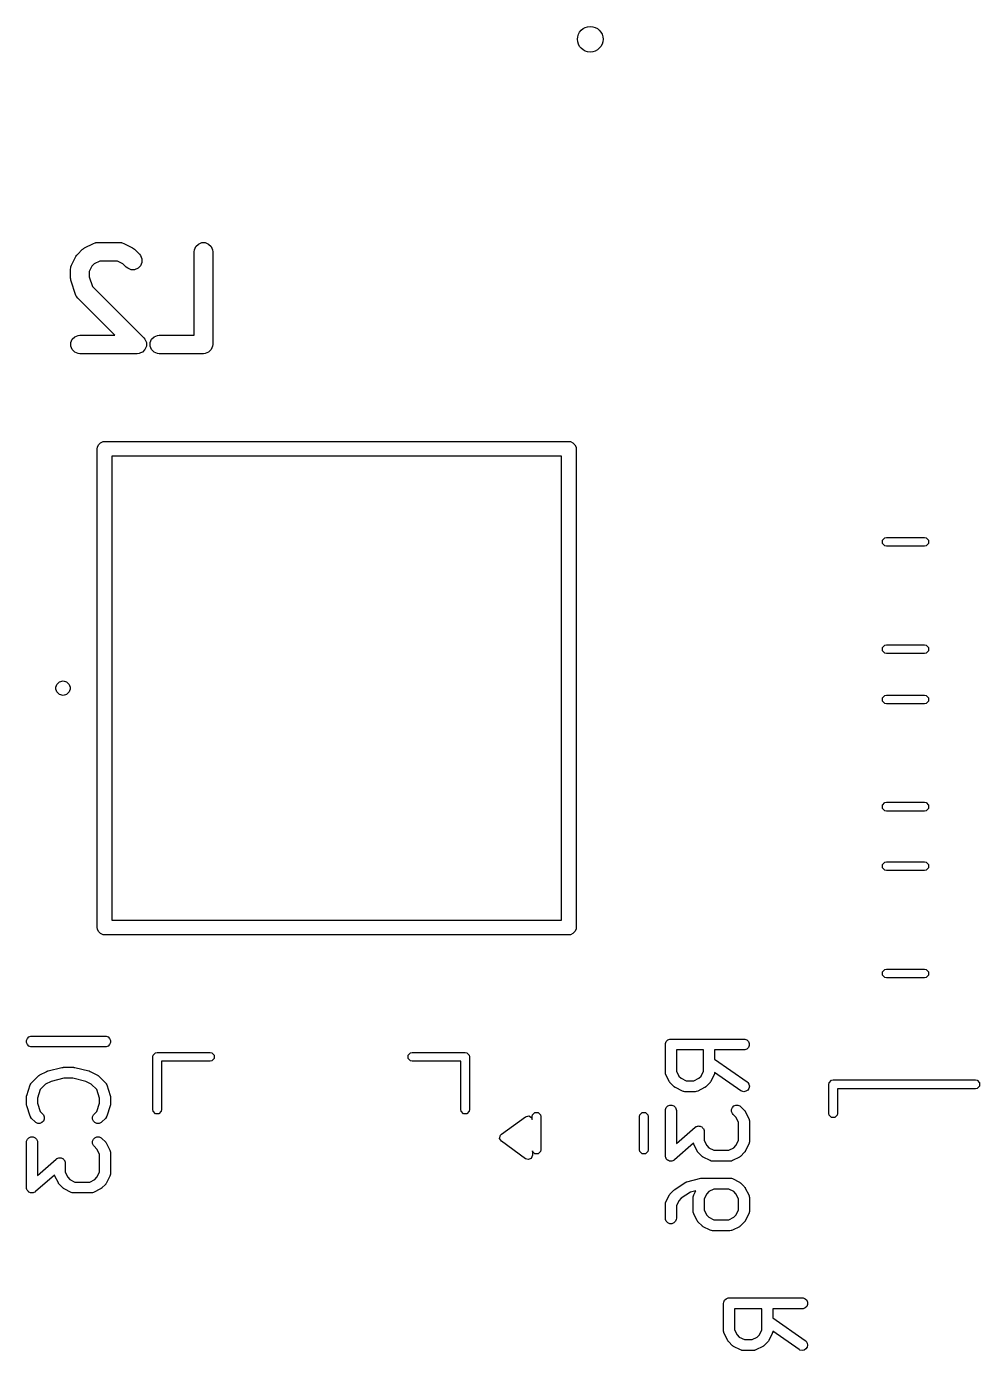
# Model space of a CAD drawing. Header units: inches. Extents: x -2.1 to 1.78, y 0.53 to 2.74.
# Drawn here: x 0.636 to 1.15, y 1.698 to 2.412 of the extents above; entities that cross this region are included whole.
import ezdxf

# ---------------------------------------------------------------- set-up
doc = ezdxf.new("R2010")
doc.units = ezdxf.units.IN
doc.header["$MEASUREMENT"] = 0
doc.layers.add('BLACK', color=250, linetype='CONTINUOUS')

msp = doc.modelspace()

# ---------------------------------------------------------------- linework, layer by layer
at = {"layer": 'BLACK', "linetype": 'CONTINUOUS'}
for p, q in [((0.66687, 2.29221), (0.66729, 2.29247)), ((0.66729, 2.29247), (0.67206, 2.29485)), ((0.67206, 2.29485), (0.67297, 2.2952)), ((0.67297, 2.2952), (0.67315, 2.29522)), ((0.67315, 2.29522), (0.67332, 2.29529)), ((0.67332, 2.29529), (0.67429, 2.29538)), ((0.67429, 2.29538), (0.6862, 2.29538)), ((0.6862, 2.29538), (0.68717, 2.29529)), ((0.68717, 2.29529), (0.68734, 2.29522)), ((0.68734, 2.29522), (0.68752, 2.2952)), ((0.68752, 2.2952), (0.68843, 2.29485)), ((0.68843, 2.29485), (0.69319, 2.29247)), ((0.69319, 2.29247), (0.69361, 2.29221)), ((0.72653, 2.29136), (0.72728, 2.29316)), ((0.72728, 2.29316), (0.72866, 2.29454)), ((0.72866, 2.29454), (0.73046, 2.29529)), ((0.73046, 2.29529), (0.73241, 2.29529)), ((0.73241, 2.29529), (0.73421, 2.29454)), ((0.73421, 2.29454), (0.73559, 2.29316)), ((0.73559, 2.29316), (0.73634, 2.29136)), ((0.6603, 2.28309), (0.66268, 2.28786)), ((0.66268, 2.28786), (0.66294, 2.28828)), ((0.66294, 2.28828), (0.66299, 2.2884)), ((0.66299, 2.2884), (0.6631, 2.28853)), ((0.6631, 2.28853), (0.6632, 2.28868)), ((0.6632, 2.28868), (0.6633, 2.28877)), ((0.6633, 2.28877), (0.66361, 2.28915)), ((0.66361, 2.28915), (0.66599, 2.29154)), ((0.66599, 2.29154), (0.66638, 2.29185)), ((0.66638, 2.29185), (0.66646, 2.29195)), ((0.66646, 2.29195), (0.66661, 2.29204)), ((0.66661, 2.29204), (0.66675, 2.29216)), ((0.66675, 2.29216), (0.66687, 2.29221)), ((0.67547, 2.28538), (0.67249, 2.28389)), ((0.68502, 2.28538), (0.67547, 2.28538)), ((0.688, 2.28389), (0.68502, 2.28538)), ((0.69361, 2.29221), (0.69374, 2.29216)), ((0.69374, 2.29216), (0.69387, 2.29204)), ((0.69387, 2.29204), (0.69402, 2.29195)), ((0.69402, 2.29195), (0.69411, 2.29185)), ((0.69411, 2.29185), (0.69449, 2.29154)), ((0.69449, 2.29154), (0.69687, 2.28915)), ((0.69687, 2.28915), (0.6975, 2.2884)), ((0.6975, 2.2884), (0.69824, 2.28659)), ((0.69824, 2.28659), (0.69824, 2.28464)), ((0.72643, 2.29038), (0.72653, 2.29136)), ((0.72643, 2.24538), (0.72643, 2.29038)), ((0.73634, 2.29136), (0.73643, 2.29038)), ((0.73643, 2.29038), (0.73643, 2.24038)), ((0.65977, 2.28086), (0.65986, 2.28183)), ((0.65977, 2.2761), (0.65977, 2.28086)), ((0.65986, 2.28183), (0.65993, 2.282)), ((0.65993, 2.282), (0.65995, 2.28218)), ((0.65995, 2.28218), (0.6603, 2.28309)), ((0.67126, 2.28266), (0.66977, 2.27968)), ((0.66977, 2.27968), (0.66977, 2.27691)), ((0.67249, 2.28389), (0.67126, 2.28266)), ((0.6898, 2.28208), (0.688, 2.28389)), ((0.69056, 2.28146), (0.6898, 2.28208)), ((0.69236, 2.28072), (0.69056, 2.28146)), ((0.69431, 2.28072), (0.69236, 2.28072)), ((0.69612, 2.28146), (0.69431, 2.28072)), ((0.6975, 2.28284), (0.69612, 2.28146)), ((0.69824, 2.28464), (0.6975, 2.28284)), ((0.65982, 2.2756), (0.65977, 2.2761)), ((0.65981, 2.27547), (0.65982, 2.2756)), ((0.65985, 2.2753), (0.65981, 2.27547)), ((0.65986, 2.27512), (0.65985, 2.2753)), ((0.65991, 2.275), (0.65986, 2.27512)), ((0.66002, 2.27451), (0.65991, 2.275)), ((0.66241, 2.26737), (0.66002, 2.27451)), ((0.66977, 2.27691), (0.67152, 2.27165)), ((0.67152, 2.27165), (0.69926, 2.24392)), ((0.6628, 2.26648), (0.66241, 2.26737)), ((0.66292, 2.26634), (0.6628, 2.26648)), ((0.66299, 2.26617), (0.66292, 2.26634)), ((0.66361, 2.26542), (0.66299, 2.26617)), ((0.68365, 2.24538), (0.66361, 2.26542)), ((0.65986, 2.24136), (0.66061, 2.24316)), ((0.66061, 2.24316), (0.66199, 2.24454)), ((0.66199, 2.24454), (0.66379, 2.24529)), ((0.66379, 2.24529), (0.66477, 2.24538)), ((0.66477, 2.24538), (0.68365, 2.24538)), ((0.69926, 2.24392), (0.69988, 2.24316)), ((0.69988, 2.24316), (0.69988, 2.24316)), ((0.69988, 2.24316), (0.70062, 2.24136)), ((0.70272, 2.24136), (0.70347, 2.24316)), ((0.70347, 2.24316), (0.70485, 2.24454)), ((0.70485, 2.24454), (0.70665, 2.24529)), ((0.70665, 2.24529), (0.70762, 2.24538)), ((0.70762, 2.24538), (0.72643, 2.24538)), ((0.65986, 2.23941), (0.65986, 2.24136)), ((0.66061, 2.2376), (0.65986, 2.23941)), ((0.66199, 2.23622), (0.66061, 2.2376)), ((0.66379, 2.23548), (0.66199, 2.23622)), ((0.66477, 2.23538), (0.66379, 2.23548)), ((0.69572, 2.23538), (0.66477, 2.23538)), ((0.6967, 2.23548), (0.69572, 2.23538)), ((0.69744, 2.23579), (0.6967, 2.23548)), ((0.6967, 2.23548), (0.6967, 2.23548)), ((0.6967, 2.23548), (0.6967, 2.23548)), ((0.6985, 2.23622), (0.69744, 2.23579)), ((0.69988, 2.2376), (0.6985, 2.23622)), ((0.70062, 2.23941), (0.69988, 2.2376)), ((0.70062, 2.24136), (0.70062, 2.23941)), ((0.70272, 2.23941), (0.70272, 2.24136)), ((0.70347, 2.2376), (0.70272, 2.23941)), ((0.70485, 2.23622), (0.70347, 2.2376)), ((0.70665, 2.23548), (0.70485, 2.23622)), ((0.70762, 2.23538), (0.70665, 2.23548)), ((0.73143, 2.23538), (0.70762, 2.23538)), ((0.73241, 2.23548), (0.73143, 2.23538)), ((0.73421, 2.23622), (0.73241, 2.23548)), ((0.73559, 2.2376), (0.73421, 2.23622)), ((0.73634, 2.23941), (0.73559, 2.2376)), ((0.73643, 2.24038), (0.73634, 2.23941)), ((0.67425, 2.1849), (0.67484, 2.18632)), ((0.67484, 2.18632), (0.67592, 2.18741)), ((0.67592, 2.18741), (0.67734, 2.188)), ((0.67734, 2.188), (0.67811, 2.18807)), ((0.67811, 2.18807), (0.9285, 2.18807)), ((0.9285, 2.18807), (0.92927, 2.188)), ((0.92927, 2.188), (0.93069, 2.18741)), ((0.93069, 2.18741), (0.93178, 2.18632)), ((0.93178, 2.18632), (0.93237, 2.1849)), ((0.67417, 2.18413), (0.67425, 2.1849)), ((0.67417, 1.92587), (0.67417, 2.18413)), ((0.68205, 2.1802), (0.68205, 1.9298)), ((0.92457, 2.1802), (0.68205, 2.1802)), ((0.92457, 1.9298), (0.92457, 2.1802)), ((0.93237, 2.1849), (0.93244, 2.18413)), ((0.93244, 2.18413), (0.93244, 1.92587)), ((1.09753, 2.13484), (1.09881, 2.13612)), ((1.09881, 2.13612), (1.09971, 2.1363)), ((1.09971, 2.1363), (1.12029, 2.1363)), ((1.12029, 2.1363), (1.12119, 2.13612)), ((1.12119, 2.13612), (1.12247, 2.13484)), ((1.09753, 2.13303), (1.09753, 2.13484)), ((1.09881, 2.13175), (1.09753, 2.13303)), ((1.09971, 2.13157), (1.09881, 2.13175)), ((1.12029, 2.13157), (1.09971, 2.13157)), ((1.12119, 2.13175), (1.12029, 2.13157)), ((1.12247, 2.13303), (1.12119, 2.13175)), ((1.12247, 2.13484), (1.12247, 2.13303)), ((1.09753, 2.07697), (1.09881, 2.07825)), ((1.09881, 2.07825), (1.09971, 2.07843)), ((1.09971, 2.07843), (1.12029, 2.07843)), ((1.12029, 2.07843), (1.12119, 2.07825)), ((1.12119, 2.07825), (1.12247, 2.07697)), ((1.09753, 2.07516), (1.09753, 2.07697)), ((1.09881, 2.07388), (1.09753, 2.07516)), ((1.09971, 2.0737), (1.09881, 2.07388)), ((1.12029, 2.0737), (1.09971, 2.0737)), ((1.12119, 2.07388), (1.12029, 2.0737)), ((1.12247, 2.07516), (1.12119, 2.07388)), ((1.12247, 2.07697), (1.12247, 2.07516)), ((0.65195, 2.05582), (0.65226, 2.05697)), ((0.65226, 2.05697), (0.6537, 2.05841)), ((0.6537, 2.05841), (0.65567, 2.05894)), ((0.65567, 2.05894), (0.65764, 2.05841)), ((0.65764, 2.05841), (0.65908, 2.05697)), ((0.65908, 2.05697), (0.65939, 2.05582)), ((0.65173, 2.055), (0.65188, 2.05556)), ((0.65188, 2.05444), (0.65173, 2.055)), ((0.65188, 2.05575), (0.65195, 2.05582)), ((0.65188, 2.05556), (0.65188, 2.05575)), ((0.65188, 2.05425), (0.65188, 2.05444)), ((0.65195, 2.05418), (0.65188, 2.05425)), ((0.65226, 2.05303), (0.65195, 2.05418)), ((0.6537, 2.05159), (0.65226, 2.05303)), ((0.65567, 2.05106), (0.6537, 2.05159)), ((0.65764, 2.05159), (0.65567, 2.05106)), ((0.65908, 2.05303), (0.65764, 2.05159)), ((0.65939, 2.05418), (0.65908, 2.05303)), ((0.65939, 2.05582), (0.65946, 2.05575)), ((0.65946, 2.05425), (0.65939, 2.05418)), ((0.65946, 2.05575), (0.65946, 2.05556)), ((0.65946, 2.05556), (0.65961, 2.055)), ((0.65961, 2.055), (0.65946, 2.05444)), ((0.65946, 2.05444), (0.65946, 2.05425)), ((1.09753, 2.04984), (1.09881, 2.05112)), ((1.09753, 2.04803), (1.09753, 2.04984)), ((1.09881, 2.05112), (1.09971, 2.0513)), ((1.09971, 2.0513), (1.12029, 2.0513)), ((1.12029, 2.0513), (1.12119, 2.05112)), ((1.12119, 2.05112), (1.12247, 2.04984)), ((1.12247, 2.04984), (1.12247, 2.04803)), ((1.09881, 2.04675), (1.09753, 2.04803)), ((1.09971, 2.04657), (1.09881, 2.04675)), ((1.12029, 2.04657), (1.09971, 2.04657)), ((1.12119, 2.04675), (1.12029, 2.04657)), ((1.12247, 2.04803), (1.12119, 2.04675)), ((1.09753, 1.99197), (1.09881, 1.99325)), ((1.09881, 1.99325), (1.09971, 1.99343)), ((1.09971, 1.99343), (1.12029, 1.99343)), ((1.12029, 1.99343), (1.12119, 1.99325)), ((1.12119, 1.99325), (1.12247, 1.99197)), ((1.09753, 1.99016), (1.09753, 1.99197)), ((1.09881, 1.98888), (1.09753, 1.99016)), ((1.09971, 1.9887), (1.09881, 1.98888)), ((1.12029, 1.9887), (1.09971, 1.9887)), ((1.12119, 1.98888), (1.12029, 1.9887)), ((1.12247, 1.99016), (1.12119, 1.98888)), ((1.12247, 1.99197), (1.12247, 1.99016)), ((1.09753, 1.95984), (1.09881, 1.96112)), ((1.09753, 1.95803), (1.09753, 1.95984)), ((1.09881, 1.95675), (1.09753, 1.95803)), ((1.09881, 1.96112), (1.09971, 1.9613)), ((1.09971, 1.95657), (1.09881, 1.95675)), ((1.09971, 1.9613), (1.12029, 1.9613)), ((1.12029, 1.9613), (1.12119, 1.96112)), ((1.12119, 1.95675), (1.12029, 1.95657)), ((1.12119, 1.96112), (1.12247, 1.95984)), ((1.12247, 1.95803), (1.12119, 1.95675)), ((1.12247, 1.95984), (1.12247, 1.95803)), ((1.12029, 1.95657), (1.09971, 1.95657)), ((0.68205, 1.9298), (0.92457, 1.9298)), ((0.67425, 1.9251), (0.67417, 1.92587)), ((0.67484, 1.92368), (0.67425, 1.9251)), ((0.67592, 1.92259), (0.67484, 1.92368)), ((0.67734, 1.922), (0.67592, 1.92259)), ((0.67811, 1.92193), (0.67734, 1.922)), ((0.9285, 1.92193), (0.67811, 1.92193)), ((0.92927, 1.922), (0.9285, 1.92193)), ((0.93069, 1.92259), (0.92927, 1.922)), ((0.93178, 1.92368), (0.93069, 1.92259)), ((0.93237, 1.9251), (0.93178, 1.92368)), ((0.93244, 1.92587), (0.93237, 1.9251)), ((1.09753, 1.90197), (1.09881, 1.90325)), ((1.09753, 1.90016), (1.09753, 1.90197)), ((1.09881, 1.89888), (1.09753, 1.90016)), ((1.09881, 1.90325), (1.09971, 1.90343)), ((1.09971, 1.90343), (1.12029, 1.90343)), ((1.12029, 1.90343), (1.12119, 1.90325)), ((1.12119, 1.90325), (1.12247, 1.90197)), ((1.12247, 1.90016), (1.12119, 1.89888)), ((1.12247, 1.90197), (1.12247, 1.90016)), ((1.09971, 1.8987), (1.09881, 1.89888)), ((1.12029, 1.8987), (1.09971, 1.8987)), ((1.12119, 1.89888), (1.12029, 1.8987)), ((0.63603, 1.86499), (0.63647, 1.86606)), ((0.63603, 1.86384), (0.63603, 1.86499)), ((0.63647, 1.86606), (0.63729, 1.86687)), ((0.63729, 1.86687), (0.63835, 1.86731)), ((0.63835, 1.86731), (0.63893, 1.86737)), ((0.63893, 1.86737), (0.6783, 1.86737)), ((0.6783, 1.86737), (0.67888, 1.86731)), ((0.67888, 1.86731), (0.67994, 1.86687)), ((0.67994, 1.86687), (0.68076, 1.86606)), ((0.68076, 1.86606), (0.6812, 1.86499)), ((0.6812, 1.86499), (0.6812, 1.86384)), ((0.9806, 1.86338), (0.98104, 1.86445)), ((0.98104, 1.86445), (0.98186, 1.86526)), ((0.98186, 1.86526), (0.98292, 1.8657)), ((0.98292, 1.8657), (0.9835, 1.86576)), ((0.9835, 1.86576), (1.02287, 1.86576)), ((1.02287, 1.86576), (1.02344, 1.8657)), ((1.02344, 1.8657), (1.02451, 1.86526)), ((1.02451, 1.86526), (1.02532, 1.86445)), ((1.02532, 1.86445), (1.02576, 1.86338)), ((0.63647, 1.86278), (0.63603, 1.86384)), ((0.63729, 1.86196), (0.63647, 1.86278)), ((0.63835, 1.86152), (0.63729, 1.86196)), ((0.63893, 1.86146), (0.63835, 1.86152)), ((0.6783, 1.86146), (0.63893, 1.86146)), ((0.67888, 1.86152), (0.6783, 1.86146)), ((0.67994, 1.86196), (0.67888, 1.86152)), ((0.68076, 1.86278), (0.67994, 1.86196)), ((0.6812, 1.86384), (0.68076, 1.86278)), ((0.70409, 1.85622), (0.70427, 1.85712)), ((0.70427, 1.85712), (0.70555, 1.8584)), ((0.70555, 1.8584), (0.70646, 1.85858)), ((0.70646, 1.85858), (0.735, 1.85858)), ((0.735, 1.85858), (0.7359, 1.8584)), ((0.7359, 1.8584), (0.73718, 1.85712)), ((0.73718, 1.85712), (0.73718, 1.85532)), ((0.84187, 1.85712), (0.84315, 1.8584)), ((0.84187, 1.85532), (0.84187, 1.85712)), ((0.84315, 1.8584), (0.84406, 1.85858)), ((0.84406, 1.85858), (0.8726, 1.85858)), ((0.8726, 1.85858), (0.8735, 1.8584)), ((0.8735, 1.8584), (0.87478, 1.85712)), ((0.87478, 1.85712), (0.87496, 1.85622)), ((0.98054, 1.86281), (0.9806, 1.86338)), ((0.98054, 1.84781), (0.98054, 1.86281)), ((1.00117, 1.85985), (0.98645, 1.85985)), ((0.98645, 1.85985), (0.98645, 1.84851)), ((1.00117, 1.84851), (1.00117, 1.85985)), ((1.02287, 1.85985), (1.00707, 1.85985)), ((1.00707, 1.85985), (1.00707, 1.85497)), ((1.02344, 1.85991), (1.02287, 1.85985)), ((1.02451, 1.86035), (1.02344, 1.85991)), ((1.02532, 1.86117), (1.02451, 1.86035)), ((1.02576, 1.86223), (1.02532, 1.86117)), ((1.02576, 1.86338), (1.02576, 1.86223)), ((0.64759, 1.84853), (0.65509, 1.85041)), ((0.65509, 1.85041), (0.65519, 1.85042)), ((0.65519, 1.85042), (0.65523, 1.85044)), ((0.65523, 1.85044), (0.65544, 1.85046)), ((0.65544, 1.85046), (0.65566, 1.85049)), ((0.65566, 1.85049), (0.6557, 1.85049)), ((0.6557, 1.85049), (0.6558, 1.8505)), ((0.6558, 1.8505), (0.66143, 1.8505)), ((0.66143, 1.8505), (0.66153, 1.85049)), ((0.66153, 1.85049), (0.66157, 1.85049)), ((0.66157, 1.85049), (0.66179, 1.85046)), ((0.66179, 1.85046), (0.662, 1.85044)), ((0.662, 1.85044), (0.66204, 1.85042)), ((0.66204, 1.85042), (0.66214, 1.85041)), ((0.66214, 1.85041), (0.66964, 1.84853)), ((0.70409, 1.82768), (0.70409, 1.85622)), ((0.735, 1.85386), (0.70882, 1.85386)), ((0.70882, 1.85386), (0.70882, 1.82768)), ((0.7359, 1.85404), (0.735, 1.85386)), ((0.73718, 1.85532), (0.7359, 1.85404)), ((0.84315, 1.85404), (0.84187, 1.85532)), ((0.84406, 1.85386), (0.84315, 1.85404)), ((0.87024, 1.85386), (0.84406, 1.85386)), ((0.87024, 1.82768), (0.87024, 1.85386)), ((0.87496, 1.85622), (0.87496, 1.82768)), ((1.00707, 1.85497), (1.02456, 1.84273)), ((0.63872, 1.84213), (0.64247, 1.84588)), ((0.64247, 1.84588), (0.64269, 1.84607)), ((0.64269, 1.84607), (0.64274, 1.84613)), ((0.64274, 1.84613), (0.64283, 1.84618)), ((0.64283, 1.84618), (0.64291, 1.84625)), ((0.64291, 1.84625), (0.64299, 1.84628)), ((0.64299, 1.84628), (0.64323, 1.84644)), ((0.64323, 1.84644), (0.64698, 1.84831)), ((0.64933, 1.84288), (0.6463, 1.84137)), ((0.64698, 1.84831), (0.64703, 1.84833)), ((0.64703, 1.84833), (0.64704, 1.84834)), ((0.64704, 1.84834), (0.64728, 1.84843)), ((0.64728, 1.84843), (0.64752, 1.84852)), ((0.64752, 1.84852), (0.64755, 1.84852)), ((0.64755, 1.84852), (0.64759, 1.84853)), ((0.65617, 1.84459), (0.64933, 1.84288)), ((0.66106, 1.84459), (0.65617, 1.84459)), ((0.6679, 1.84288), (0.66106, 1.84459)), ((0.67093, 1.84137), (0.6679, 1.84288)), ((0.66964, 1.84853), (0.66968, 1.84852)), ((0.66968, 1.84852), (0.66971, 1.84852)), ((0.66971, 1.84852), (0.66995, 1.84843)), ((0.66995, 1.84843), (0.67019, 1.84834)), ((0.67019, 1.84834), (0.6702, 1.84833)), ((0.6702, 1.84833), (0.67025, 1.84831)), ((0.67025, 1.84831), (0.674, 1.84644)), ((0.674, 1.84644), (0.67424, 1.84628)), ((0.67424, 1.84628), (0.67432, 1.84625)), ((0.67432, 1.84625), (0.6744, 1.84618)), ((0.6744, 1.84618), (0.67449, 1.84613)), ((0.67449, 1.84613), (0.67454, 1.84607)), ((0.67454, 1.84607), (0.67476, 1.84588)), ((0.67476, 1.84588), (0.67851, 1.84213)), ((0.9806, 1.84723), (0.98054, 1.84781)), ((0.98064, 1.84713), (0.9806, 1.84723)), ((0.98065, 1.84703), (0.98064, 1.84713)), ((0.98086, 1.84649), (0.98065, 1.84703)), ((0.98273, 1.84274), (0.98086, 1.84649)), ((0.98289, 1.84249), (0.98273, 1.84274)), ((0.98292, 1.84242), (0.98289, 1.84249)), ((0.98645, 1.84851), (0.9878, 1.84581)), ((0.9878, 1.84581), (0.989, 1.84461)), ((0.989, 1.84461), (0.99169, 1.84326)), ((0.99169, 1.84326), (0.99592, 1.84326)), ((0.99592, 1.84326), (0.99862, 1.84461)), ((0.99862, 1.84461), (0.99982, 1.84581)), ((0.99982, 1.84581), (1.00117, 1.84851)), ((1.00473, 1.84249), (1.0047, 1.84242)), ((1.00489, 1.84274), (1.00473, 1.84249)), ((1.00676, 1.84649), (1.00489, 1.84274)), ((1.00697, 1.84703), (1.00676, 1.84649)), ((1.00702, 1.84723), (1.00697, 1.84713)), ((1.00697, 1.84713), (1.00697, 1.84703)), ((1.00707, 1.84776), (1.00702, 1.84723)), ((1.02117, 1.83789), (1.00707, 1.84776)), ((1.02456, 1.84273), (1.025, 1.84235)), ((1.0688, 1.8422), (1.07008, 1.84348)), ((1.07008, 1.84348), (1.07098, 1.84366)), ((1.07098, 1.84366), (1.14776, 1.84366)), ((1.14776, 1.84366), (1.14866, 1.84348)), ((1.14866, 1.84348), (1.14994, 1.8422)), ((0.63606, 1.83507), (0.63613, 1.83535)), ((0.63613, 1.83535), (0.638, 1.84098)), ((0.638, 1.84098), (0.63824, 1.84151)), ((0.63824, 1.84151), (0.63831, 1.84159)), ((0.63831, 1.84159), (0.63835, 1.84169)), ((0.63835, 1.84169), (0.63872, 1.84213)), ((0.64339, 1.83845), (0.64188, 1.83394)), ((0.6463, 1.84137), (0.64339, 1.83845)), ((0.67384, 1.83845), (0.67093, 1.84137)), ((0.67535, 1.83394), (0.67384, 1.83845)), ((0.67851, 1.84213), (0.67888, 1.84169)), ((0.67888, 1.84169), (0.67892, 1.84159)), ((0.67892, 1.84159), (0.67899, 1.84151)), ((0.67899, 1.84151), (0.67923, 1.84098)), ((0.67923, 1.84098), (0.6811, 1.83535)), ((0.6811, 1.83535), (0.68117, 1.83507)), ((0.98298, 1.84234), (0.98292, 1.84242)), ((0.98304, 1.84225), (0.98298, 1.84234)), ((0.9831, 1.8422), (0.98304, 1.84225)), ((0.98328, 1.84197), (0.9831, 1.8422)), ((0.98516, 1.8401), (0.98328, 1.84197)), ((0.98538, 1.83991), (0.98516, 1.8401)), ((0.98544, 1.83985), (0.98538, 1.83991)), ((0.98552, 1.8398), (0.98544, 1.83985)), ((0.98561, 1.83973), (0.98552, 1.8398)), ((0.98568, 1.8397), (0.98561, 1.83973)), ((0.98593, 1.83954), (0.98568, 1.8397)), ((0.98968, 1.83767), (0.98593, 1.83954)), ((0.99022, 1.83746), (0.98968, 1.83767)), ((0.99032, 1.83745), (0.99022, 1.83746)), ((0.99042, 1.83741), (0.99032, 1.83745)), ((0.991, 1.83736), (0.99042, 1.83741)), ((0.99662, 1.83736), (0.991, 1.83736)), ((0.9972, 1.83741), (0.99662, 1.83736)), ((0.99729, 1.83745), (0.9972, 1.83741)), ((0.9974, 1.83746), (0.99729, 1.83745)), ((0.99794, 1.83767), (0.9974, 1.83746)), ((1.00169, 1.83954), (0.99794, 1.83767)), ((1.00194, 1.8397), (1.00169, 1.83954)), ((1.00201, 1.83973), (1.00194, 1.8397)), ((1.00209, 1.8398), (1.00201, 1.83973)), ((1.00218, 1.83985), (1.00209, 1.8398)), ((1.00223, 1.83991), (1.00218, 1.83985)), ((1.00246, 1.8401), (1.00223, 1.83991)), ((1.00433, 1.84197), (1.00246, 1.8401)), ((1.00452, 1.8422), (1.00433, 1.84197)), ((1.00458, 1.84225), (1.00452, 1.8422)), ((1.00463, 1.84234), (1.00458, 1.84225)), ((1.0047, 1.84242), (1.00463, 1.84234)), ((1.02168, 1.83761), (1.02117, 1.83789)), ((1.0228, 1.83736), (1.02168, 1.83761)), ((1.02394, 1.83756), (1.0228, 1.83736)), ((1.02491, 1.83818), (1.02394, 1.83756)), ((1.02557, 1.83912), (1.02491, 1.83818)), ((1.025, 1.84235), (1.02562, 1.84138)), ((1.02582, 1.84025), (1.02557, 1.83912)), ((1.02562, 1.84138), (1.02582, 1.84025)), ((1.06862, 1.8413), (1.0688, 1.8422)), ((1.06862, 1.82555), (1.06862, 1.8413)), ((1.14776, 1.83894), (1.07335, 1.83894)), ((1.07335, 1.83894), (1.07335, 1.82555)), ((1.14866, 1.83912), (1.14776, 1.83894)), ((1.14994, 1.8404), (1.14866, 1.83912)), ((1.14994, 1.8422), (1.14994, 1.8404)), ((0.63598, 1.83442), (0.63601, 1.83471)), ((0.63598, 1.83067), (0.63598, 1.83442)), ((0.63601, 1.83038), (0.63598, 1.83067)), ((0.636, 1.83479), (0.63602, 1.83489)), ((0.63601, 1.83471), (0.636, 1.83479)), ((0.636, 1.8303), (0.63601, 1.83038)), ((0.63602, 1.8302), (0.636, 1.8303)), ((0.63602, 1.83489), (0.63603, 1.835)), ((0.63603, 1.8301), (0.63602, 1.8302)), ((0.63603, 1.835), (0.63606, 1.83507)), ((0.63606, 1.83002), (0.63603, 1.8301)), ((0.63613, 1.82974), (0.63606, 1.83002)), ((0.638, 1.82411), (0.63613, 1.82974)), ((0.64188, 1.83394), (0.64188, 1.83115)), ((0.64188, 1.83115), (0.64339, 1.82664)), ((0.67384, 1.82664), (0.67535, 1.83115)), ((0.67535, 1.83115), (0.67535, 1.83394)), ((0.6811, 1.82974), (0.67923, 1.82411)), ((0.68117, 1.83002), (0.6811, 1.82974)), ((0.68117, 1.83507), (0.6812, 1.835)), ((0.6812, 1.8301), (0.68117, 1.83002)), ((0.6812, 1.835), (0.68121, 1.83489)), ((0.68121, 1.8302), (0.6812, 1.8301)), ((0.68121, 1.83489), (0.68123, 1.83479)), ((0.68123, 1.8303), (0.68121, 1.8302)), ((0.68123, 1.83479), (0.68122, 1.83471)), ((0.68122, 1.83471), (0.68125, 1.83442)), ((0.68125, 1.83067), (0.68122, 1.83038)), ((0.68122, 1.83038), (0.68123, 1.8303)), ((0.68125, 1.83442), (0.68125, 1.83067)), ((0.9806, 1.82776), (0.98104, 1.82883)), ((0.98104, 1.82883), (0.98186, 1.82964)), ((0.98186, 1.82964), (0.98292, 1.83008)), ((0.98292, 1.83008), (0.98407, 1.83008)), ((0.98407, 1.83008), (0.98514, 1.82964)), ((0.98514, 1.82964), (0.98595, 1.82883)), ((0.98595, 1.82883), (0.98639, 1.82776)), ((1.01622, 1.82776), (1.01666, 1.82883)), ((1.01666, 1.82883), (1.01748, 1.82964)), ((1.01748, 1.82964), (1.01854, 1.83008)), ((1.01854, 1.83008), (1.01969, 1.83008)), ((1.01969, 1.83008), (1.02076, 1.82964)), ((1.02076, 1.82964), (1.02121, 1.82927)), ((1.02121, 1.82927), (1.02308, 1.8274)), ((0.63824, 1.82358), (0.638, 1.82411)), ((0.63831, 1.8235), (0.63824, 1.82358)), ((0.63835, 1.82341), (0.63831, 1.8235)), ((0.63872, 1.82296), (0.63835, 1.82341)), ((0.64059, 1.82108), (0.63872, 1.82296)), ((0.64104, 1.82072), (0.64059, 1.82108)), ((0.64339, 1.82664), (0.64477, 1.82526)), ((0.64513, 1.82153), (0.64432, 1.82072)), ((0.64477, 1.82526), (0.64513, 1.82481)), ((0.64513, 1.82481), (0.64558, 1.82375)), ((0.64558, 1.8226), (0.64513, 1.82153)), ((0.64558, 1.82375), (0.64558, 1.8226)), ((0.67165, 1.82375), (0.6721, 1.82481)), ((0.67165, 1.8226), (0.67165, 1.82375)), ((0.6721, 1.82153), (0.67165, 1.8226)), ((0.6721, 1.82481), (0.67246, 1.82526)), ((0.67291, 1.82072), (0.6721, 1.82153)), ((0.67246, 1.82526), (0.67384, 1.82664)), ((0.67664, 1.82108), (0.67619, 1.82072)), ((0.67851, 1.82296), (0.67664, 1.82108)), ((0.67888, 1.82341), (0.67851, 1.82296)), ((0.67892, 1.8235), (0.67888, 1.82341)), ((0.67899, 1.82358), (0.67892, 1.8235)), ((0.67923, 1.82411), (0.67899, 1.82358)), ((0.70427, 1.82677), (0.70409, 1.82768)), ((0.70555, 1.82549), (0.70427, 1.82677)), ((0.70736, 1.82549), (0.70555, 1.82549)), ((0.70864, 1.82677), (0.70736, 1.82549)), ((0.70882, 1.82768), (0.70864, 1.82677)), ((0.87042, 1.82677), (0.87024, 1.82768)), ((0.87169, 1.82549), (0.87042, 1.82677)), ((0.8735, 1.82549), (0.87169, 1.82549)), ((0.87478, 1.82677), (0.8735, 1.82549)), ((0.87496, 1.82768), (0.87478, 1.82677)), ((0.89208, 1.81443), (0.90507, 1.82388)), ((0.90507, 1.82388), (0.90683, 1.8243)), ((0.90683, 1.8243), (0.90837, 1.82336)), ((0.90837, 1.82336), (0.9087, 1.82233)), ((0.9087, 1.82394), (0.90888, 1.82484)), ((0.9087, 1.82233), (0.9087, 1.82394)), ((0.90888, 1.82484), (0.91016, 1.82612)), ((0.91016, 1.82612), (0.91197, 1.82612)), ((0.91197, 1.82612), (0.91325, 1.82484)), ((0.91325, 1.82484), (0.91343, 1.82394)), ((0.91343, 1.82394), (0.91343, 1.80606)), ((0.96657, 1.82394), (0.96675, 1.82484)), ((0.96657, 1.80606), (0.96657, 1.82394)), ((0.96675, 1.82484), (0.96803, 1.82612)), ((0.96803, 1.82612), (0.96984, 1.82612)), ((0.96984, 1.82612), (0.97112, 1.82484)), ((0.97112, 1.82484), (0.9713, 1.82394)), ((0.9713, 1.82394), (0.9713, 1.80606)), ((0.98054, 1.82719), (0.9806, 1.82776)), ((0.98054, 1.80281), (0.98054, 1.82719)), ((0.98639, 1.82776), (0.98645, 1.82719)), ((0.98645, 1.82719), (0.98645, 1.80932)), ((1.01622, 1.82661), (1.01622, 1.82776)), ((1.01666, 1.82555), (1.01622, 1.82661)), ((1.01703, 1.8251), (1.01666, 1.82555)), ((1.01857, 1.82356), (1.01703, 1.8251)), ((1.01991, 1.82086), (1.01857, 1.82356)), ((1.02308, 1.8274), (1.02327, 1.82717)), ((1.02327, 1.82717), (1.02332, 1.82712)), ((1.02332, 1.82712), (1.02338, 1.82703)), ((1.02338, 1.82703), (1.02345, 1.82695)), ((1.02345, 1.82695), (1.02348, 1.82688)), ((1.02348, 1.82688), (1.02363, 1.82663)), ((1.02363, 1.82663), (1.02551, 1.82288)), ((1.02551, 1.82288), (1.02571, 1.82234)), ((1.02571, 1.82234), (1.02572, 1.82224)), ((1.02572, 1.82224), (1.02576, 1.82214)), ((1.02576, 1.82214), (1.02582, 1.82156)), ((1.02582, 1.82156), (1.02582, 1.81031)), ((1.0688, 1.82465), (1.06862, 1.82555)), ((1.07008, 1.82337), (1.0688, 1.82465)), ((1.07189, 1.82337), (1.07008, 1.82337)), ((1.07317, 1.82465), (1.07189, 1.82337)), ((1.07335, 1.82555), (1.07317, 1.82465)), ((0.6421, 1.82028), (0.64104, 1.82072)), ((0.64326, 1.82028), (0.6421, 1.82028)), ((0.64432, 1.82072), (0.64326, 1.82028)), ((0.67397, 1.82028), (0.67291, 1.82072)), ((0.67513, 1.82028), (0.67397, 1.82028)), ((0.67619, 1.82072), (0.67513, 1.82028)), ((0.89155, 1.81391), (0.89208, 1.81443)), ((0.98645, 1.80932), (0.99655, 1.81816)), ((0.99655, 1.81816), (0.9968, 1.81834)), ((0.9968, 1.81834), (0.99685, 1.81839)), ((0.99685, 1.81839), (0.99691, 1.81841)), ((0.99691, 1.81841), (0.99702, 1.8185)), ((0.99702, 1.8185), (0.99748, 1.81865)), ((0.99748, 1.81865), (0.99792, 1.81883)), ((0.99792, 1.81883), (0.99802, 1.81883)), ((0.99802, 1.81883), (0.99811, 1.81887)), ((0.99811, 1.81887), (0.99859, 1.81883)), ((0.99859, 1.81883), (0.99907, 1.81883)), ((0.99907, 1.81883), (0.99916, 1.8188)), ((0.99916, 1.8188), (0.99926, 1.81879)), ((0.99926, 1.81879), (0.99969, 1.81858)), ((0.99969, 1.81858), (1.00014, 1.81839)), ((1.00014, 1.81839), (1.00021, 1.81832)), ((1.00021, 1.81832), (1.0003, 1.81828)), ((1.0003, 1.81828), (1.00061, 1.81792)), ((1.00061, 1.81792), (1.00095, 1.81758)), ((1.00095, 1.81758), (1.00099, 1.81749)), ((1.00099, 1.81749), (1.00105, 1.81741)), ((1.00105, 1.81741), (1.00121, 1.81696)), ((1.00121, 1.81696), (1.00139, 1.81651)), ((1.00139, 1.81651), (1.0014, 1.81637)), ((1.0014, 1.81637), (1.00142, 1.81632)), ((1.00142, 1.81632), (1.00142, 1.81624)), ((1.00142, 1.81624), (1.00145, 1.81594)), ((1.00145, 1.81594), (1.00145, 1.81101)), ((1.01991, 1.81101), (1.01991, 1.82086)), ((0.63598, 1.81005), (0.63603, 1.81062)), ((0.63598, 1.78568), (0.63598, 1.81005)), ((0.63603, 1.81062), (0.63647, 1.81169)), ((0.63647, 1.81169), (0.63729, 1.8125)), ((0.63729, 1.8125), (0.63835, 1.81294)), ((0.63835, 1.81294), (0.63951, 1.81294)), ((0.63951, 1.81294), (0.64057, 1.8125)), ((0.64057, 1.8125), (0.64138, 1.81169)), ((0.64138, 1.81169), (0.64183, 1.81062)), ((0.64183, 1.81062), (0.64188, 1.81005)), ((0.64188, 1.81005), (0.64188, 1.79218)), ((0.67165, 1.81062), (0.6721, 1.81169)), ((0.67165, 1.80947), (0.67165, 1.81062)), ((0.6721, 1.80841), (0.67165, 1.80947)), ((0.6721, 1.81169), (0.67291, 1.8125)), ((0.67246, 1.80796), (0.6721, 1.80841)), ((0.674, 1.80642), (0.67246, 1.80796)), ((0.67291, 1.8125), (0.67397, 1.81294)), ((0.67397, 1.81294), (0.67513, 1.81294)), ((0.67513, 1.81294), (0.67619, 1.8125)), ((0.67619, 1.8125), (0.67664, 1.81214)), ((0.67664, 1.81214), (0.67851, 1.81026)), ((0.67851, 1.81026), (0.6787, 1.81004)), ((0.6787, 1.81004), (0.67876, 1.80998)), ((0.67876, 1.80998), (0.67881, 1.8099)), ((0.67881, 1.8099), (0.67888, 1.80981)), ((0.67888, 1.80981), (0.67891, 1.80974)), ((0.67891, 1.80974), (0.67907, 1.80949)), ((0.67907, 1.80949), (0.68094, 1.80574)), ((0.89113, 1.81215), (0.89155, 1.81391)), ((0.89208, 1.81061), (0.89113, 1.81215)), ((0.90507, 1.80116), (0.89208, 1.81061)), ((0.99565, 1.80952), (0.98544, 1.80059)), ((0.99585, 1.80899), (0.99565, 1.80952)), ((0.99773, 1.80524), (0.99585, 1.80899)), ((1.00145, 1.81101), (1.0028, 1.80831)), ((1.0028, 1.80831), (1.00399, 1.80712)), ((1.00399, 1.80712), (1.00669, 1.80577)), ((1.01467, 1.80577), (1.01737, 1.80712)), ((1.01737, 1.80712), (1.01857, 1.80831)), ((1.01857, 1.80831), (1.01991, 1.81101)), ((1.02551, 1.80899), (1.02363, 1.80524)), ((1.02571, 1.80953), (1.02551, 1.80899)), ((1.02572, 1.80964), (1.02571, 1.80953)), ((1.02576, 1.80974), (1.02572, 1.80964)), ((1.02582, 1.81031), (1.02576, 1.80974)), ((0.64188, 1.79218), (0.65198, 1.80102)), ((0.65198, 1.80102), (0.65223, 1.8012)), ((0.65223, 1.8012), (0.65229, 1.80126)), ((0.65229, 1.80126), (0.65234, 1.80128)), ((0.65234, 1.80128), (0.65245, 1.80136)), ((0.65245, 1.80136), (0.65291, 1.80151)), ((0.65291, 1.80151), (0.65335, 1.8017)), ((0.65335, 1.8017), (0.65345, 1.8017)), ((0.65345, 1.8017), (0.65355, 1.80173)), ((0.65355, 1.80173), (0.65402, 1.8017)), ((0.65402, 1.8017), (0.6545, 1.8017)), ((0.6545, 1.8017), (0.6546, 1.80166)), ((0.6546, 1.80166), (0.6547, 1.80165)), ((0.6547, 1.80165), (0.65513, 1.80144)), ((0.65513, 1.80144), (0.65557, 1.80126)), ((0.65557, 1.80126), (0.65564, 1.80118)), ((0.65564, 1.80118), (0.65573, 1.80114)), ((0.65573, 1.80114), (0.65604, 1.80078)), ((0.65604, 1.80078), (0.65638, 1.80044)), ((0.65638, 1.80044), (0.65642, 1.80035)), ((0.65642, 1.80035), (0.65649, 1.80027)), ((0.65649, 1.80027), (0.65664, 1.79982)), ((0.65664, 1.79982), (0.65682, 1.79938)), ((0.67535, 1.80373), (0.674, 1.80642)), ((0.67535, 1.79387), (0.67535, 1.80373)), ((0.68094, 1.80574), (0.68115, 1.8052)), ((0.68115, 1.8052), (0.68116, 1.8051)), ((0.68116, 1.8051), (0.6812, 1.805)), ((0.6812, 1.805), (0.68125, 1.80442)), ((0.68125, 1.80442), (0.68125, 1.79318)), ((0.90646, 1.80071), (0.90507, 1.80116)), ((0.90813, 1.8014), (0.90646, 1.80071)), ((0.90882, 1.80307), (0.90813, 1.8014)), ((0.90888, 1.80516), (0.90882, 1.80547)), ((0.90882, 1.80547), (0.90882, 1.80307)), ((0.91016, 1.80388), (0.90888, 1.80516)), ((0.91197, 1.80388), (0.91016, 1.80388)), ((0.91325, 1.80516), (0.91197, 1.80388)), ((0.91343, 1.80606), (0.91325, 1.80516)), ((0.96675, 1.80516), (0.96657, 1.80606)), ((0.96803, 1.80388), (0.96675, 1.80516)), ((0.96984, 1.80388), (0.96803, 1.80388)), ((0.97112, 1.80516), (0.96984, 1.80388)), ((0.9713, 1.80606), (0.97112, 1.80516)), ((0.98057, 1.80251), (0.98054, 1.80281)), ((0.98057, 1.80243), (0.98057, 1.80251)), ((0.98059, 1.80238), (0.98057, 1.80243)), ((0.9806, 1.80224), (0.98059, 1.80238)), ((0.98078, 1.80179), (0.9806, 1.80224)), ((0.98094, 1.80134), (0.98078, 1.80179)), ((0.981, 1.80127), (0.98094, 1.80134)), ((0.98104, 1.80117), (0.981, 1.80127)), ((0.98138, 1.80083), (0.98104, 1.80117)), ((0.9817, 1.80047), (0.98138, 1.80083)), ((0.98179, 1.80043), (0.9817, 1.80047)), ((0.98186, 1.80036), (0.98179, 1.80043)), ((0.9823, 1.80018), (0.98186, 1.80036)), ((0.98273, 1.79996), (0.9823, 1.80018)), ((0.98283, 1.79996), (0.98273, 1.79996)), ((0.98292, 1.79992), (0.98283, 1.79996)), ((0.9834, 1.79992), (0.98292, 1.79992)), ((0.98388, 1.79989), (0.9834, 1.79992)), ((0.98397, 1.79992), (0.98388, 1.79989)), ((0.98407, 1.79992), (0.98397, 1.79992)), ((0.98452, 1.8001), (0.98407, 1.79992)), ((0.98497, 1.80026), (0.98452, 1.8001)), ((0.98509, 1.80034), (0.98497, 1.80026)), ((0.98514, 1.80036), (0.98509, 1.80034)), ((0.98519, 1.80041), (0.98514, 1.80036)), ((0.98544, 1.80059), (0.98519, 1.80041)), ((0.99788, 1.805), (0.99773, 1.80524)), ((0.99791, 1.80492), (0.99788, 1.805)), ((0.99798, 1.80484), (0.99791, 1.80492)), ((0.99804, 1.80475), (0.99798, 1.80484)), ((0.9981, 1.8047), (0.99804, 1.80475)), ((0.99828, 1.80448), (0.9981, 1.8047)), ((1.00016, 1.8026), (0.99828, 1.80448)), ((1.00038, 1.80242), (1.00016, 1.8026)), ((1.00043, 1.80236), (1.00038, 1.80242)), ((1.00052, 1.8023), (1.00043, 1.80236)), ((1.0006, 1.80223), (1.00052, 1.8023)), ((1.00068, 1.8022), (1.0006, 1.80223)), ((1.00092, 1.80205), (1.00068, 1.8022)), ((1.00467, 1.80017), (1.00092, 1.80205)), ((1.00521, 1.79997), (1.00467, 1.80017)), ((1.00532, 1.79996), (1.00521, 1.79997)), ((1.00542, 1.79992), (1.00532, 1.79996)), ((1.00599, 1.79986), (1.00542, 1.79992)), ((1.01537, 1.79986), (1.00599, 1.79986)), ((1.00669, 1.80577), (1.01467, 1.80577)), ((1.01594, 1.79992), (1.01537, 1.79986)), ((1.01604, 1.79996), (1.01594, 1.79992)), ((1.01615, 1.79997), (1.01604, 1.79996)), ((1.01669, 1.80017), (1.01615, 1.79997)), ((1.02044, 1.80205), (1.01669, 1.80017)), ((1.02069, 1.8022), (1.02044, 1.80205)), ((1.02076, 1.80223), (1.02069, 1.8022)), ((1.02084, 1.8023), (1.02076, 1.80223)), ((1.02093, 1.80236), (1.02084, 1.8023)), ((1.02098, 1.80242), (1.02093, 1.80236)), ((1.02121, 1.8026), (1.02098, 1.80242)), ((1.02308, 1.80448), (1.02121, 1.8026)), ((1.02327, 1.8047), (1.02308, 1.80448)), ((1.02332, 1.80475), (1.02327, 1.8047)), ((1.02338, 1.80484), (1.02332, 1.80475)), ((1.02345, 1.80492), (1.02338, 1.80484)), ((1.02348, 1.805), (1.02345, 1.80492)), ((1.02363, 1.80524), (1.02348, 1.805)), ((0.65682, 1.79938), (0.65684, 1.79924)), ((0.65684, 1.79924), (0.65686, 1.79918)), ((0.65686, 1.79918), (0.65685, 1.7991)), ((0.65685, 1.7991), (0.65688, 1.7988)), ((0.65688, 1.7988), (0.65688, 1.79387)), ((0.65688, 1.79387), (0.65823, 1.79118)), ((0.674, 1.79118), (0.67535, 1.79387)), ((0.68116, 1.7925), (0.68115, 1.7924)), ((0.6812, 1.7926), (0.68116, 1.7925)), ((0.68125, 1.79318), (0.6812, 1.7926)), ((0.63601, 1.78537), (0.63598, 1.78568)), ((0.636, 1.78529), (0.63601, 1.78537)), ((0.65108, 1.79239), (0.64087, 1.78345)), ((0.65129, 1.79186), (0.65108, 1.79239)), ((0.65316, 1.78811), (0.65129, 1.79186)), ((0.65332, 1.78786), (0.65316, 1.78811)), ((0.65335, 1.78779), (0.65332, 1.78786)), ((0.65341, 1.7877), (0.65335, 1.78779)), ((0.65347, 1.78762), (0.65341, 1.7877)), ((0.65353, 1.78756), (0.65347, 1.78762)), ((0.65371, 1.78734), (0.65353, 1.78756)), ((0.65559, 1.78546), (0.65371, 1.78734)), ((0.65582, 1.78528), (0.65559, 1.78546)), ((0.65823, 1.79118), (0.65943, 1.78998)), ((0.65943, 1.78998), (0.66212, 1.78863)), ((0.66212, 1.78863), (0.6701, 1.78863)), ((0.6701, 1.78863), (0.6728, 1.78998)), ((0.6728, 1.78998), (0.674, 1.79118)), ((0.67664, 1.78546), (0.67641, 1.78528)), ((0.67851, 1.78734), (0.67664, 1.78546)), ((0.6787, 1.78756), (0.67851, 1.78734)), ((0.67876, 1.78762), (0.6787, 1.78756)), ((0.67881, 1.7877), (0.67876, 1.78762)), ((0.67888, 1.78779), (0.67881, 1.7877)), ((0.67891, 1.78786), (0.67888, 1.78779)), ((0.67907, 1.78811), (0.67891, 1.78786)), ((0.68094, 1.79186), (0.67907, 1.78811)), ((0.68115, 1.7924), (0.68094, 1.79186)), ((0.98561, 1.78465), (0.99123, 1.7884)), ((0.99123, 1.7884), (0.99155, 1.78857)), ((0.99155, 1.78857), (0.99161, 1.78861)), ((0.99161, 1.78861), (0.99168, 1.78864)), ((0.99168, 1.78864), (0.99174, 1.78867)), ((0.99174, 1.78867), (0.99181, 1.78868)), ((0.99181, 1.78868), (0.99215, 1.78881)), ((0.99215, 1.78881), (0.99965, 1.79068)), ((0.99965, 1.79068), (0.99975, 1.7907)), ((0.99975, 1.7907), (0.99979, 1.79071)), ((0.99979, 1.79071), (1.00001, 1.79073)), ((1.00001, 1.79073), (1.00023, 1.79077)), ((1.00023, 1.79077), (1.00027, 1.79076)), ((1.00027, 1.79076), (1.00037, 1.79077)), ((1.00037, 1.79077), (1.01537, 1.79077)), ((1.01537, 1.79077), (1.01594, 1.79071)), ((1.01594, 1.79071), (1.01604, 1.79067)), ((1.01604, 1.79067), (1.01615, 1.79066)), ((1.01615, 1.79066), (1.01669, 1.79046)), ((1.01669, 1.79046), (1.02044, 1.78858)), ((1.02044, 1.78858), (1.02069, 1.78843)), ((1.02069, 1.78843), (1.02076, 1.7884)), ((1.02076, 1.7884), (1.02084, 1.78833)), ((1.02084, 1.78833), (1.02093, 1.78827)), ((1.02093, 1.78827), (1.02098, 1.78821)), ((1.02098, 1.78821), (1.02121, 1.78803)), ((1.02121, 1.78803), (1.02308, 1.78615)), ((1.02308, 1.78615), (1.02327, 1.78593)), ((1.02327, 1.78593), (1.02332, 1.78588)), ((1.02332, 1.78588), (1.02338, 1.78579)), ((1.02338, 1.78579), (1.02345, 1.78571)), ((1.02345, 1.78571), (1.02348, 1.78563)), ((1.02348, 1.78563), (1.02363, 1.78539)), ((1.02363, 1.78539), (1.02551, 1.78164)), ((0.63602, 1.78524), (0.636, 1.78529)), ((0.63603, 1.7851), (0.63602, 1.78524)), ((0.63622, 1.78466), (0.63603, 1.7851)), ((0.63637, 1.7842), (0.63622, 1.78466)), ((0.63644, 1.78413), (0.63637, 1.7842)), ((0.63647, 1.78404), (0.63644, 1.78413)), ((0.63681, 1.7837), (0.63647, 1.78404)), ((0.63713, 1.78334), (0.63681, 1.7837)), ((0.63722, 1.78329), (0.63713, 1.78334)), ((0.63729, 1.78322), (0.63722, 1.78329)), ((0.63773, 1.78304), (0.63729, 1.78322)), ((0.63816, 1.78283), (0.63773, 1.78304)), ((0.63826, 1.78282), (0.63816, 1.78283)), ((0.63835, 1.78278), (0.63826, 1.78282)), ((0.63883, 1.78278), (0.63835, 1.78278)), ((0.63931, 1.78275), (0.63883, 1.78278)), ((0.63941, 1.78278), (0.63931, 1.78275)), ((0.63951, 1.78278), (0.63941, 1.78278)), ((0.63995, 1.78296), (0.63951, 1.78278)), ((0.6404, 1.78312), (0.63995, 1.78296)), ((0.64052, 1.7832), (0.6404, 1.78312)), ((0.64057, 1.78322), (0.64052, 1.7832)), ((0.64063, 1.78328), (0.64057, 1.78322)), ((0.64087, 1.78345), (0.64063, 1.78328)), ((0.65587, 1.78522), (0.65582, 1.78528)), ((0.65596, 1.78516), (0.65587, 1.78522)), ((0.65604, 1.7851), (0.65596, 1.78516)), ((0.65611, 1.78507), (0.65604, 1.7851)), ((0.65636, 1.78491), (0.65611, 1.78507)), ((0.66011, 1.78304), (0.65636, 1.78491)), ((0.66065, 1.78283), (0.66011, 1.78304)), ((0.66075, 1.78282), (0.66065, 1.78283)), ((0.66085, 1.78278), (0.66075, 1.78282)), ((0.66143, 1.78272), (0.66085, 1.78278)), ((0.6708, 1.78272), (0.66143, 1.78272)), ((0.67138, 1.78278), (0.6708, 1.78272)), ((0.67147, 1.78282), (0.67138, 1.78278)), ((0.67158, 1.78283), (0.67147, 1.78282)), ((0.67212, 1.78304), (0.67158, 1.78283)), ((0.67587, 1.78491), (0.67212, 1.78304)), ((0.67612, 1.78507), (0.67587, 1.78491)), ((0.67619, 1.7851), (0.67612, 1.78507)), ((0.67627, 1.78516), (0.67619, 1.7851)), ((0.67636, 1.78522), (0.67627, 1.78516)), ((0.67641, 1.78528), (0.67636, 1.78522)), ((0.98086, 1.77789), (0.98273, 1.78164)), ((0.98273, 1.78164), (0.98289, 1.78189)), ((0.98289, 1.78189), (0.98292, 1.78196)), ((0.98292, 1.78196), (0.98298, 1.78204)), ((0.98298, 1.78204), (0.98304, 1.78213)), ((0.98304, 1.78213), (0.9831, 1.78218)), ((0.9831, 1.78218), (0.98328, 1.7824)), ((0.98328, 1.7824), (0.98516, 1.78428)), ((0.98516, 1.78428), (0.98539, 1.78447)), ((0.98516, 1.78428), (0.98516, 1.78428)), ((0.98516, 1.78428), (0.98516, 1.78428)), ((0.98539, 1.78447), (0.98561, 1.78465)), ((0.98561, 1.78465), (0.98561, 1.78465)), ((0.98561, 1.78465), (0.98561, 1.78465)), ((0.9878, 1.77857), (0.98645, 1.77587)), ((0.98913, 1.7799), (0.9878, 1.77857)), ((0.99408, 1.7832), (0.98913, 1.7799)), ((0.997, 1.78393), (0.99408, 1.7832)), ((0.99554, 1.78032), (0.9956, 1.78089)), ((0.99554, 1.77282), (0.99554, 1.78032)), ((0.9956, 1.78089), (0.99564, 1.78099)), ((0.99564, 1.78099), (0.99565, 1.7811)), ((0.99565, 1.7811), (0.99585, 1.78164)), ((0.99585, 1.78164), (0.997, 1.78393)), ((1.0028, 1.78232), (1.00145, 1.77962)), ((1.00145, 1.77962), (1.00145, 1.77351)), ((1.00399, 1.78351), (1.0028, 1.78232)), ((1.00669, 1.78486), (1.00399, 1.78351)), ((1.01467, 1.78486), (1.00669, 1.78486)), ((1.01737, 1.78351), (1.01467, 1.78486)), ((1.01857, 1.78232), (1.01737, 1.78351)), ((1.01991, 1.77962), (1.01857, 1.78232)), ((1.01991, 1.77351), (1.01991, 1.77962)), ((1.02551, 1.78164), (1.02571, 1.7811)), ((1.02571, 1.7811), (1.02572, 1.78099)), ((1.02572, 1.78099), (1.02576, 1.78089)), ((1.02576, 1.78089), (1.02582, 1.78032)), ((1.02582, 1.78032), (1.02582, 1.77282)), ((0.98054, 1.77657), (0.9806, 1.77714)), ((0.98054, 1.76907), (0.98054, 1.77657)), ((0.9806, 1.77714), (0.98064, 1.77724)), ((0.98064, 1.77724), (0.98065, 1.77735)), ((0.98065, 1.77735), (0.98086, 1.77789)), ((0.98645, 1.77587), (0.98645, 1.76907)), ((0.9956, 1.77224), (0.99554, 1.77282)), ((0.99564, 1.77214), (0.9956, 1.77224)), ((0.99565, 1.77204), (0.99564, 1.77214)), ((0.99585, 1.7715), (0.99565, 1.77204)), ((0.99773, 1.76775), (0.99585, 1.7715)), ((1.00145, 1.77351), (1.0028, 1.77082)), ((1.01857, 1.77082), (1.01991, 1.77351)), ((1.02551, 1.7715), (1.02363, 1.76775)), ((1.02571, 1.77204), (1.02551, 1.7715)), ((1.02572, 1.77214), (1.02571, 1.77204)), ((1.02576, 1.77224), (1.02572, 1.77214)), ((1.02582, 1.77282), (1.02576, 1.77224)), ((0.9806, 1.76849), (0.98054, 1.76907)), ((0.98104, 1.76743), (0.9806, 1.76849)), ((0.98186, 1.76661), (0.98104, 1.76743)), ((0.98292, 1.76617), (0.98186, 1.76661)), ((0.98407, 1.76617), (0.98292, 1.76617)), ((0.98514, 1.76661), (0.98407, 1.76617)), ((0.98595, 1.76743), (0.98514, 1.76661)), ((0.98639, 1.76849), (0.98595, 1.76743)), ((0.98645, 1.76907), (0.98639, 1.76849)), ((0.99788, 1.7675), (0.99773, 1.76775)), ((0.99791, 1.76743), (0.99788, 1.7675)), ((0.99798, 1.76735), (0.99791, 1.76743)), ((0.99804, 1.76726), (0.99798, 1.76735)), ((0.9981, 1.76721), (0.99804, 1.76726)), ((0.99828, 1.76698), (0.9981, 1.76721)), ((1.00016, 1.76511), (0.99828, 1.76698)), ((1.00038, 1.76492), (1.00016, 1.76511)), ((1.00043, 1.76486), (1.00038, 1.76492)), ((1.00052, 1.7648), (1.00043, 1.76486)), ((1.0006, 1.76474), (1.00052, 1.7648)), ((1.00068, 1.76471), (1.0006, 1.76474)), ((1.00092, 1.76455), (1.00068, 1.76471)), ((1.00467, 1.76268), (1.00092, 1.76455)), ((1.0028, 1.77082), (1.00399, 1.76962)), ((1.00399, 1.76962), (1.00669, 1.76827)), ((1.00669, 1.76827), (1.01467, 1.76827)), ((1.01467, 1.76827), (1.01737, 1.76962)), ((1.02044, 1.76455), (1.01669, 1.76268)), ((1.01737, 1.76962), (1.01857, 1.77082)), ((1.02069, 1.76471), (1.02044, 1.76455)), ((1.02076, 1.76474), (1.02069, 1.76471)), ((1.02084, 1.7648), (1.02076, 1.76474)), ((1.02093, 1.76486), (1.02084, 1.7648)), ((1.02098, 1.76492), (1.02093, 1.76486)), ((1.02121, 1.76511), (1.02098, 1.76492)), ((1.02308, 1.76698), (1.02121, 1.76511)), ((1.02327, 1.76721), (1.02308, 1.76698)), ((1.02332, 1.76726), (1.02327, 1.76721)), ((1.02338, 1.76735), (1.02332, 1.76726)), ((1.02345, 1.76743), (1.02338, 1.76735)), ((1.02348, 1.7675), (1.02345, 1.76743)), ((1.02363, 1.76775), (1.02348, 1.7675)), ((1.00521, 1.76247), (1.00467, 1.76268)), ((1.00532, 1.76246), (1.00521, 1.76247)), ((1.00542, 1.76242), (1.00532, 1.76246)), ((1.00599, 1.76237), (1.00542, 1.76242)), ((1.01537, 1.76237), (1.00599, 1.76237)), ((1.01594, 1.76242), (1.01537, 1.76237)), ((1.01604, 1.76246), (1.01594, 1.76242)), ((1.01615, 1.76247), (1.01604, 1.76246)), ((1.01669, 1.76268), (1.01615, 1.76247)), ((1.01196, 1.7232), (1.01202, 1.72378)), ((1.01196, 1.7082), (1.01196, 1.7232)), ((1.01202, 1.72378), (1.01246, 1.72484)), ((1.01246, 1.72484), (1.01327, 1.72566)), ((1.01327, 1.72566), (1.01434, 1.7261)), ((1.01434, 1.7261), (1.01491, 1.72615)), ((1.01491, 1.72615), (1.05428, 1.72615)), ((1.05428, 1.72615), (1.05486, 1.7261)), ((1.05486, 1.7261), (1.05592, 1.72566)), ((1.05592, 1.72566), (1.05674, 1.72484)), ((1.05674, 1.72156), (1.05592, 1.72075)), ((1.05674, 1.72484), (1.05718, 1.72378)), ((1.05718, 1.72262), (1.05674, 1.72156)), ((1.05718, 1.72378), (1.05718, 1.72262)), ((1.03258, 1.72025), (1.01787, 1.72025)), ((1.01787, 1.72025), (1.01787, 1.7089)), ((1.03258, 1.7089), (1.03258, 1.72025)), ((1.05428, 1.72025), (1.03849, 1.72025)), ((1.03849, 1.72025), (1.03849, 1.71536)), ((1.03849, 1.71536), (1.05598, 1.70312)), ((1.05486, 1.7203), (1.05428, 1.72025)), ((1.05592, 1.72075), (1.05486, 1.7203)), ((1.01202, 1.70763), (1.01196, 1.7082)), ((1.01206, 1.70753), (1.01202, 1.70763)), ((1.01207, 1.70742), (1.01206, 1.70753)), ((1.01227, 1.70688), (1.01207, 1.70742)), ((1.01415, 1.70313), (1.01227, 1.70688)), ((1.01787, 1.7089), (1.01922, 1.7062)), ((1.03124, 1.7062), (1.03258, 1.7089)), ((1.03818, 1.70688), (1.0363, 1.70313)), ((1.03838, 1.70742), (1.03818, 1.70688)), ((1.03839, 1.70753), (1.03838, 1.70742)), ((1.03843, 1.70763), (1.03839, 1.70753)), ((1.03848, 1.70816), (1.03843, 1.70763)), ((1.05259, 1.69828), (1.03848, 1.70816)), ((1.0143, 1.70288), (1.01415, 1.70313)), ((1.01433, 1.70281), (1.0143, 1.70288)), ((1.0144, 1.70273), (1.01433, 1.70281)), ((1.01446, 1.70264), (1.0144, 1.70273)), ((1.01452, 1.70259), (1.01446, 1.70264)), ((1.0147, 1.70236), (1.01452, 1.70259)), ((1.01658, 1.70049), (1.0147, 1.70236)), ((1.0168, 1.7003), (1.01658, 1.70049)), ((1.01685, 1.70025), (1.0168, 1.7003)), ((1.01694, 1.70019), (1.01685, 1.70025)), ((1.01702, 1.70012), (1.01694, 1.70019)), ((1.0171, 1.70009), (1.01702, 1.70012)), ((1.01734, 1.69994), (1.0171, 1.70009)), ((1.02109, 1.69806), (1.01734, 1.69994)), ((1.01922, 1.7062), (1.02041, 1.705)), ((1.02041, 1.705), (1.02311, 1.70366)), ((1.02311, 1.70366), (1.02734, 1.70366)), ((1.02734, 1.70366), (1.03004, 1.705)), ((1.03311, 1.69994), (1.02936, 1.69806)), ((1.03004, 1.705), (1.03124, 1.7062)), ((1.03336, 1.70009), (1.03311, 1.69994)), ((1.03343, 1.70012), (1.03336, 1.70009)), ((1.03351, 1.70019), (1.03343, 1.70012)), ((1.0336, 1.70025), (1.03351, 1.70019)), ((1.03365, 1.7003), (1.0336, 1.70025)), ((1.03387, 1.70049), (1.03365, 1.7003)), ((1.03575, 1.70236), (1.03387, 1.70049)), ((1.03594, 1.70259), (1.03575, 1.70236)), ((1.03599, 1.70264), (1.03594, 1.70259)), ((1.03605, 1.70273), (1.03599, 1.70264)), ((1.03612, 1.70281), (1.03605, 1.70273)), ((1.03615, 1.70288), (1.03612, 1.70281)), ((1.0363, 1.70313), (1.03615, 1.70288)), ((1.05598, 1.70312), (1.05642, 1.70275)), ((1.05642, 1.70275), (1.05704, 1.70177)), ((1.05724, 1.70064), (1.05699, 1.69951)), ((1.05704, 1.70177), (1.05724, 1.70064)), ((1.02163, 1.69786), (1.02109, 1.69806)), ((1.02174, 1.69785), (1.02163, 1.69786)), ((1.02184, 1.69781), (1.02174, 1.69785)), ((1.02241, 1.69775), (1.02184, 1.69781)), ((1.02804, 1.69775), (1.02241, 1.69775)), ((1.02861, 1.69781), (1.02804, 1.69775)), ((1.02871, 1.69785), (1.02861, 1.69781)), ((1.02882, 1.69786), (1.02871, 1.69785)), ((1.02936, 1.69806), (1.02882, 1.69786)), ((1.0531, 1.698), (1.05259, 1.69828)), ((1.05422, 1.69775), (1.0531, 1.698)), ((1.05535, 1.69795), (1.05422, 1.69775)), ((1.05633, 1.69857), (1.05535, 1.69795)), ((1.05699, 1.69951), (1.05633, 1.69857))]:
    msp.add_line(p, q, dxfattribs=at)
at = {"layer": 'BLACK'}
msp.add_circle((0.94, 2.405), 0.00689, dxfattribs=at)
msp.add_circle((0.94, 2.405), 0.00689, dxfattribs=at)

doc.saveas('drawing.dxf')
